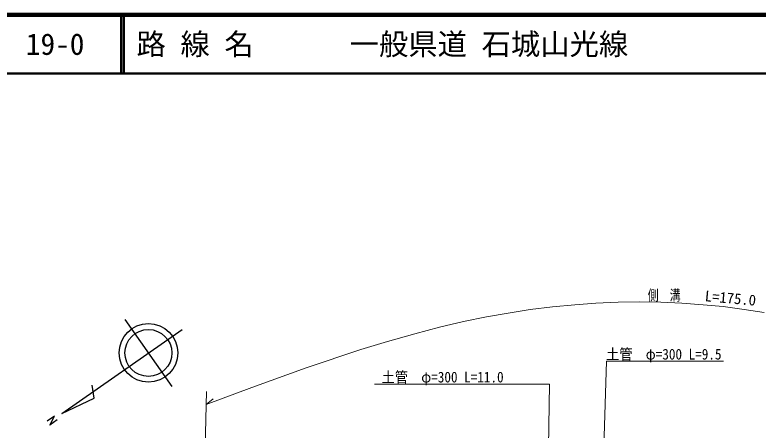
# Model space of a CAD drawing. Units: millimetres, scale not verified. Extents: x 40000 to 680000, y 20000 to 380000.
# Drawn here: x 159640 to 286387, y 309102 to 380000 of the extents above; entities that cross this region are included whole.
import ezdxf
from ezdxf.enums import TextEntityAlignment as Align

# ---------------------------------------------------------------- set-up
doc = ezdxf.new("R2010")
doc.units = ezdxf.units.MM
doc.header["$LTSCALE"] = 1000
for name, color, linetype, lineweight in [('M-BMK-SRVR', 3, 'Continuous', 25), ('M-STR-HTXT', 7, 'Continuous', 13), ('M-TTL', 2, 'Continuous', 140), ('M-TTL-LINE', 7, 'Continuous', 50)]:
    doc.layers.add(name, color=color, linetype=linetype, lineweight=lineweight)
doc.layers.add('M-TTL-TXT', color=7, linetype='Continuous')
doc.styles.add('ＭＳ ゴシック', font='')
doc.styles.get('ＭＳ ゴシック').set_extended_font_data('MS Gothic')

msp = doc.modelspace()

# ---------------------------------------------------------------- linework, layer by layer
at = {"layer": 'M-BMK-SRVR'}
for p, q in [((178397, 328018), (186428, 316550)), ((167668, 311960), (188147, 326299)), ((173156, 314582), (172828, 316794)), ((167668, 311960), (173156, 314582)), ((166396, 311515), (165132, 310620)), ((165588, 309971), (166396, 311515)), ((166852, 310856), (165588, 309971))]:
    msp.add_line(p, q, dxfattribs=at)
for radius in [5000, 4000]:
    msp.add_circle((182412, 322284), radius, dxfattribs=at)
at = {"layer": 'M-STR-HTXT'}
for p, q in [((259680, 292701), (260514, 320896)), ((260514, 320896), (280454, 320896)), ((250798, 316962), (220976, 316962)), ((250798, 316962), (250371, 287933)), ((191247, 268214), (192297, 315674)), ((192248, 313456), (193455, 314441))]:
    msp.add_line(p, q, dxfattribs=at)
msp.add_lwpolyline([(287393, 329176), (284013, 329717), (280418, 330183), (277013, 330523), (273398, 330781), (269778, 330934), (266155, 330984), (262533, 330933), (258713, 330771), (255103, 330519), (251303, 330149), (247519, 329675), (243755, 329100), (240070, 328436), (236156, 327625), (232073, 326671), (227820, 325568), (223207, 324257), (218618, 322847), (209311, 319725), (200060, 316377), (192248, 313456)], dxfattribs=at)
at = {"layer": 'M-TTL'}
msp.add_line((680000, 380000), (40000, 380000), dxfattribs=at)
at = {"layer": 'M-TTL-LINE'}
for p, q in [((177750, 380000), (177750, 370000)), ((178250, 380000), (178250, 370000)), ((40000, 370000), (680000, 370000))]:
    msp.add_line(p, q, dxfattribs=at)

# ---------------------------------------------------------------- texts
at = {"layer": 'M-STR-HTXT', "style": 'ＭＳ ゴシック'}
for s, width, p in [('側\u3000溝', 0.75, (267543, 330665)), ('土管\u3000φ=300 L=9.5', 0.9, (260465, 320606)), ('土管\u3000φ=300 L=11.0', 0.9, (222185, 316694))]:
    msp.add_text(s, height=1833, dxfattribs=dict(at, width=width)).set_placement(p, align=Align.BOTTOM_LEFT)
msp.add_text('L=175.0', height=1833, rotation=354.9, dxfattribs=at).set_placement((277197, 330573), align=Align.BOTTOM_LEFT)
at = {"layer": 'M-TTL-TXT', "style": 'ＭＳ ゴシック'}
for s, p in [('19-0', (161521, 375000)), ('路 線 名', (180380, 375000)), ('一般県道 石城山光線', (216734, 375000))]:
    msp.add_text(s, height=3666, dxfattribs=at).set_placement(p, align=Align.MIDDLE_LEFT)

doc.saveas('drawing.dxf')
